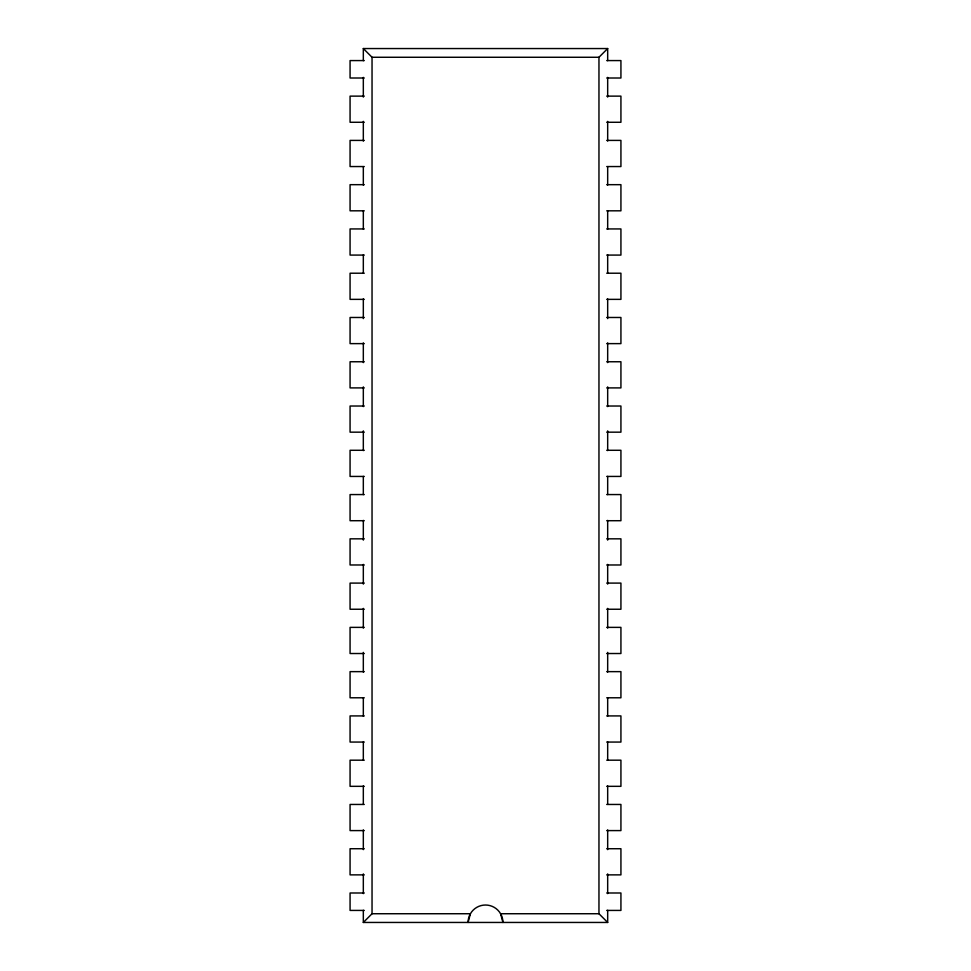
<?xml version="1.0" encoding="UTF-8"?>
<svg xmlns="http://www.w3.org/2000/svg" width="971" height="971" viewBox="0 0 971 971"><rect width="100%" height="100%" fill="white"/><g stroke="black" fill="none" stroke-linecap="round" stroke-linejoin="round"><path stroke-width="1.46" d="M607.676 910.313L607.676 922.45L598.961 913.735L598.961 57.265L607.676 48.55L607.676 60.688M363.324 910.313L363.324 922.45L372.039 913.735L372.039 57.265L363.324 48.55L363.324 60.688M363.324 48.55L607.676 48.55M372.039 57.265L598.961 57.265M364.259 60.578L350.07 60.578L350.07 78.008L364.259 78.008M606.741 60.578L620.93 60.578L620.93 78.008L606.741 78.008M364.259 96.129L350.07 96.129L350.07 122.273L364.259 122.273M606.741 96.129L620.93 96.129L620.93 122.273L606.741 122.273M364.259 140.407L350.07 140.407L350.07 166.551L364.259 166.551M606.741 140.407L620.93 140.407L620.93 166.551L606.741 166.551M364.259 184.672L350.07 184.672L350.07 210.816L364.259 210.816M606.741 184.672L620.93 184.672L620.93 210.816L606.741 210.816M364.259 228.938L350.07 228.938L350.07 255.082L364.259 255.082M606.741 228.938L620.93 228.938L620.93 255.082L606.741 255.082M364.259 273.215L350.07 273.215L350.07 299.359L364.259 299.359M606.741 273.215L620.93 273.215L620.93 299.359L606.741 299.359M364.259 317.481L350.07 317.481L350.07 343.625L364.259 343.625M606.741 317.481L620.93 317.481L620.93 343.625L606.741 343.625M364.259 361.758L350.07 361.758L350.07 387.902L364.259 387.902M606.741 361.758L620.93 361.758L620.93 387.902L606.741 387.902M364.259 406.024L350.07 406.024L350.07 432.168L364.259 432.168M606.741 406.024L620.93 406.024L620.93 432.168L606.741 432.168M364.259 450.289L350.07 450.289L350.07 476.433L364.259 476.433M606.741 450.289L620.93 450.289L620.93 476.433L606.741 476.433M364.259 494.567L350.07 494.567L350.07 520.711L364.259 520.711M606.741 494.567L620.93 494.567L620.93 520.711L606.741 520.711M364.259 538.832L350.07 538.832L350.07 564.976L364.259 564.976M606.741 538.832L620.93 538.832L620.93 564.976L606.741 564.976M364.259 583.098L350.07 583.098L350.07 609.242L364.259 609.242M606.741 583.098L620.93 583.098L620.93 609.242L606.741 609.242M364.259 627.375L350.07 627.375L350.07 653.519L364.259 653.519M606.741 627.375L620.93 627.375L620.93 653.519L606.741 653.519M364.259 671.641L350.07 671.641L350.07 697.785L364.259 697.785M606.741 671.641L620.93 671.641L620.93 697.785L606.741 697.785M364.259 715.918L350.07 715.918L350.07 742.062L364.259 742.062M606.741 715.918L620.93 715.918L620.93 742.062L606.741 742.062M364.259 760.184L350.07 760.184L350.07 786.328L364.259 786.328M606.741 760.184L620.93 760.184L620.93 786.328L606.741 786.328M364.259 804.449L350.07 804.449L350.07 830.593L364.259 830.593M606.741 804.449L620.93 804.449L620.93 830.593L606.741 830.593M364.259 848.727L350.07 848.727L350.07 874.871L364.259 874.871M606.741 848.727L620.93 848.727L620.93 874.871L606.741 874.871M364.259 892.992L350.07 892.992L350.07 910.422L364.259 910.422M606.741 892.992L620.93 892.992L620.93 910.422L606.741 910.422M372.039 913.735L470.401 913.735L468.071 922.45A17.429 17.429 0 0 1 485.5 905.021A17.429 17.429 0 0 1 502.929 922.45L500.599 913.735L598.961 913.735M363.324 922.45L607.676 922.45M607.676 77.377L607.676 97.1M607.676 121.375L607.676 141.098M607.676 166.891L607.676 185.097M607.676 210.889L607.676 229.095M607.676 254.888L607.676 273.094M607.676 298.886L607.676 318.609M607.676 342.884L607.676 362.608M607.676 386.883L607.676 406.606M607.676 430.881L607.676 450.605M607.676 476.397L607.676 494.603M607.676 520.395L607.676 540.119M607.676 564.394L607.676 584.117M607.676 608.392L607.676 628.116M607.676 652.391L607.676 672.114M607.676 697.906L607.676 716.113M607.676 741.905L607.676 760.111M607.676 785.903L607.676 804.109M607.676 829.902L607.676 849.625M607.676 873.9L607.676 893.623M363.324 77.377L363.324 97.1M363.324 121.375L363.324 141.098M363.324 166.891L363.324 185.097M363.324 210.889L363.324 229.095M363.324 254.888L363.324 273.094M363.324 298.886L363.324 318.609M363.324 342.884L363.324 362.608M363.324 386.883L363.324 406.606M363.324 430.881L363.324 450.605M363.324 476.397L363.324 494.603M363.324 520.395L363.324 540.119M363.324 564.394L363.324 584.117M363.324 608.392L363.324 628.116M363.324 652.391L363.324 672.114M363.324 697.906L363.324 716.113M363.324 741.905L363.324 760.111M363.324 785.903L363.324 804.109M363.324 829.902L363.324 849.625M363.324 873.9L363.324 893.623"/></g></svg>
